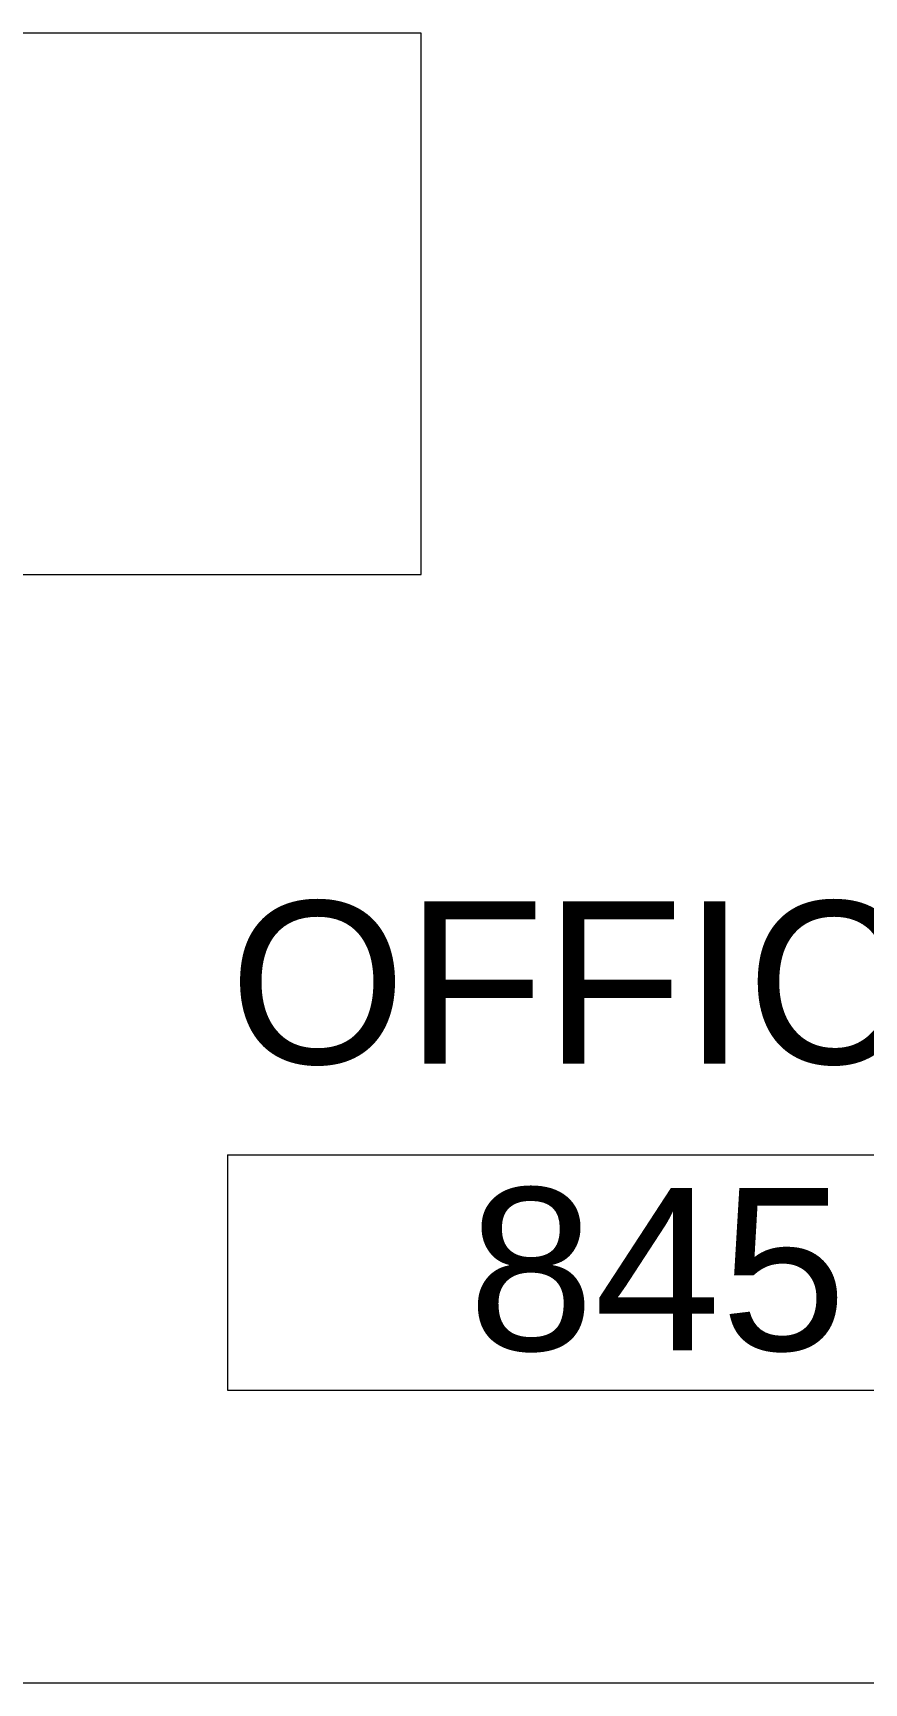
# Model space of a CAD drawing. Header units: inches. Extents: x 1 to 4637, y -664 to 702.
# Drawn here: x 1638.3 to 1684.3, y 318 to 409.4 of the extents above; entities that cross this region are included whole.
import ezdxf

# ---------------------------------------------------------------- set-up
doc = ezdxf.new("R2010")
doc.units = ezdxf.units.IN
doc.header["$MEASUREMENT"] = 0
for name, color, linetype, lineweight in [('A-AREA-IDEN', 2, 'Continuous', 20), ('I-FURN', 30, 'Continuous', 9), ('I-WALL', 2, 'Continuous', 9)]:
    doc.layers.add(name, color=color, linetype=linetype, lineweight=lineweight)
doc.styles.add('Arial', font='arial.ttf', dxfattribs={"height": 9})

# ---------------------------------------------------------------- blocks, each defined once
blk = doc.blocks.new('Desk - Group 1 - No Side Chairs-V8-New Construction - Tel_Data_Elec Plan')
at = {"layer": 'I-FURN'}
for p, q in [((72, 30), (0, 30)), ((72, 0), (72, 30)), ((9.648, 0), (72, 0))]:
    blk.add_line(p, q, dxfattribs=at)
blk = doc.blocks.new('FORM Room Tag - Name _ Number-2260771-New Construction - Tel_Data_Elec Plan')
at = {"layer": 'A-AREA-IDEN'}
for p, q in [((-0.24443, -0.02311), (-0.24443, -0.15886)), ((-0.24443, -0.02311), (0.2515, -0.02311)), ((0.2515, -0.02311), (0.2515, -0.15886)), ((-0.24443, -0.15886), (0.2515, -0.15886))]:
    blk.add_line(p, q, dxfattribs=at)

msp = doc.modelspace()

# ---------------------------------------------------------------- linework, layer by layer
at = {"layer": 'I-WALL', "color": 250, "lineweight": 20}
msp.add_line((1702.286, 318.022), (1585.786, 318.022), dxfattribs=at)

# ---------------------------------------------------------------- block references
at = {"layer": 'A-AREA-IDEN', "xscale": 95.99999999999994, "yscale": 95.99999999999994, "zscale": 95.99999999999994}
msp.add_blockref('FORM Room Tag - Name _ Number-2260771-New Construction - Tel_Data_Elec Plan', (1672.52, 349.489), dxfattribs=at)
at = {"layer": 'I-FURN'}
msp.add_blockref('Desk - Group 1 - No Side Chairs-V8-New Construction - Tel_Data_Elec Plan', (1587.786, 379.419), dxfattribs=at)

# ---------------------------------------------------------------- texts
at = {"layer": 'A-AREA-IDEN', "lineweight": 9, "char_height": 9, "attachment_point": 1, "style": 'Arial'}
for s, insert, width in [('OFFICE', (1649.154, 361.325), 56.358), ('845', (1662.374, 345.447), 25.452)]:
    msp.add_mtext(s, dxfattribs=dict(at, insert=insert, width=width))

doc.saveas('drawing.dxf')
